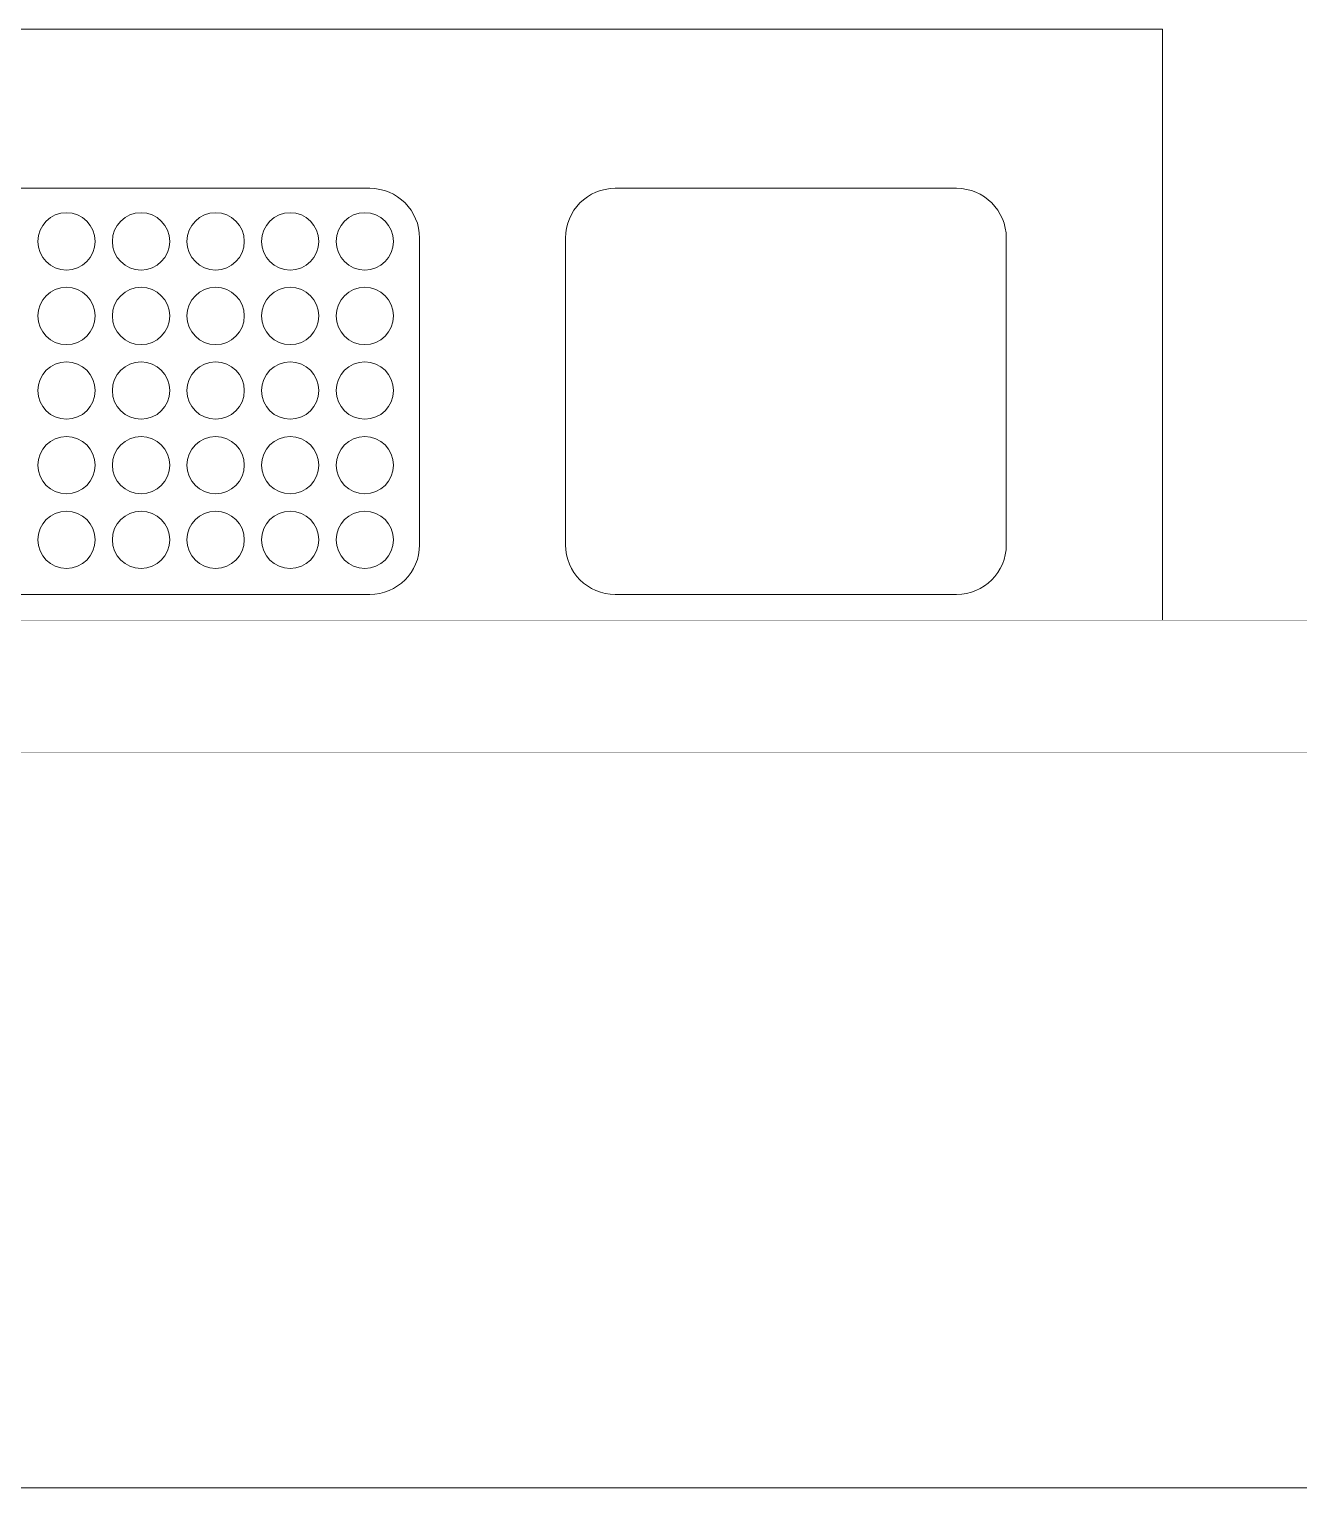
# Model space of a CAD drawing. Header units: millimetres. Extents: x -71336 to -33468, y -26189 to 22712.
# Drawn here: x -34140.3 to -34063.6, y -20202.1 to -20114 of the extents above; entities that cross this region are included whole.
import ezdxf

# ---------------------------------------------------------------- set-up
doc = ezdxf.new("R2010")
doc.units = ezdxf.units.MM
doc.set_wipeout_variables(frame=1)
doc.layers.add('SC - Equipment', color=7, linetype='Continuous', lineweight=13)
doc.layers.add('SC - Rack Layout - U-guides and centreline', color=5, linetype='Continuous', lineweight=13, plot=False)

# ---------------------------------------------------------------- blocks, each defined once
blk = doc.blocks.new('*U254')
at = {"layer": 'SC - Rack Layout - U-guides and centreline', "ltscale": 5}
blk.add_lwpolyline([(-300, 0), (300, 0)], dxfattribs=at)
blk = doc.blocks.new('*U255')
at = {"layer": 'SC - Rack Layout - U-guides and centreline', "color": 0, "linetype": 'ByBlock', "lineweight": -2, "transparency": 16777216}
blk.add_blockref('*U254', (0, 88.9), dxfattribs=at)
blk = doc.blocks.new('QSC CORE NANO')
at = {"layer": 'SC - Equipment'}
for p, q in [((-110.177, 43.662), (110.177, 43.662)), ((110.177, 0), (110.177, 43.662)), ((62.289, 34.049), (-64.492, 34.049)), ((97.74, 34.049), (77.11, 34.049)), ((65.293, 12.518), (65.293, 31.044)), ((74.106, 31.044), (74.106, 12.518)), ((100.744, 12.518), (100.744, 31.044)), ((-64.492, 9.514), (62.289, 9.514)), ((77.11, 9.514), (97.74, 9.514)), ((-110.177, 0), (110.177, 0))]:
    blk.add_line(p, q, dxfattribs=at)
for centre in [(43.958, 30.844), (48.464, 30.844), (52.971, 30.844), (57.477, 30.844), (61.984, 30.844), (43.958, 26.338), (48.464, 26.338), (52.971, 26.338), (57.477, 26.338), (61.984, 26.338), (43.958, 21.831), (48.464, 21.831), (52.971, 21.831), (57.477, 21.831), (61.984, 21.831), (43.958, 17.325), (48.464, 17.325), (52.971, 17.325), (57.477, 17.325), (61.984, 17.325), (43.958, 12.818), (48.464, 12.818), (52.971, 12.818), (57.477, 12.818), (61.984, 12.818)]:
    blk.add_circle(centre, 1.731, dxfattribs=at)
for centre, start, end in [((62.289, 31.044), 0, 90), ((77.11, 31.044), 90, 180), ((97.74, 31.044), 0, 90), ((62.289, 12.518), 270, 0), ((77.11, 12.518), 180, 270), ((97.74, 12.518), 270, 0)]:
    blk.add_arc(centre, 3.004, start, end, dxfattribs=at)
blk = doc.blocks.new('1U BLANK PANEL - RACK LAYOUT')
blk.add_wipeout([(-241.3, 44.45), (241.3, 44.45), (241.3, 0), (-241.3, 0)])
at = {"layer": 'SC - Equipment'}
for p, q in [((-241.3, 44.45), (241.3, 44.45)), ((241.3, 0), (-241.3, 0))]:
    blk.add_line(p, q, dxfattribs=at)
blk = doc.blocks.new('*U281')
blk.add_blockref('1U BLANK PANEL - RACK LAYOUT', (0, -44.45))
blk = doc.blocks.new('1U RACK SHELF - RACK LAYOUT')
at = {"layer": 'SC - Equipment', "flags": 128}
for points in [[(221.584, 7.952), (-221.522, 7.949)], [(222.422, 0.002), (-222.36, -0.002)]]:
    blk.add_lwpolyline(points, dxfattribs=at)
blk.add_wipeout([(-222.36, -0.002), (-222.36, 2.421), (-222.277, 2.429), (-222.18, 2.446), (-222.071, 2.473), (-221.967, 2.509), (-221.894, 2.541), (-221.824, 2.578), (-221.769, 2.613), (-221.705, 2.662), (-221.681, 2.683), (-221.637, 2.729), (-221.617, 2.754), (-221.607, 2.767), (-221.579, 2.835), (-221.556, 2.911), (-221.538, 2.986), (-221.527, 3.066), (-221.522, 3.149), (-221.522, 3.316), (-221.522, 7.949), (221.584, 7.949), (221.584, 3.164), (221.588, 3.085), (221.594, 3.029), (221.602, 2.981), (221.613, 2.93), (221.63, 2.872), (221.641, 2.839), (221.652, 2.811), (221.661, 2.789), (221.669, 2.77), (221.731, 2.698), (221.766, 2.666), (221.822, 2.623), (221.895, 2.577), (221.975, 2.535), (222.059, 2.501), (222.147, 2.473), (222.283, 2.441), (222.381, 2.428), (222.422, 2.424), (222.422, 0.002)])

msp = doc.modelspace()

# ---------------------------------------------------------------- block references
msp.add_blockref('QSC CORE NANO', (-34181.99, -20157.697))
at = {"layer": 'SC - Rack Layout - U-guides and centreline'}
msp.add_blockref('*U255', (-34065.543, -20246.597), dxfattribs=at)

# ---------------------------------------------------------------- next in the draw order: block references
at = {"layer": 'SC - Equipment'}
msp.add_blockref('*U281', (-34065.543, -20157.697), dxfattribs=at)

# ---------------------------------------------------------------- next in the draw order: block references
msp.add_blockref('1U RACK SHELF - RACK LAYOUT', (-34065.092, -20157.696))

doc.saveas('drawing.dxf')
